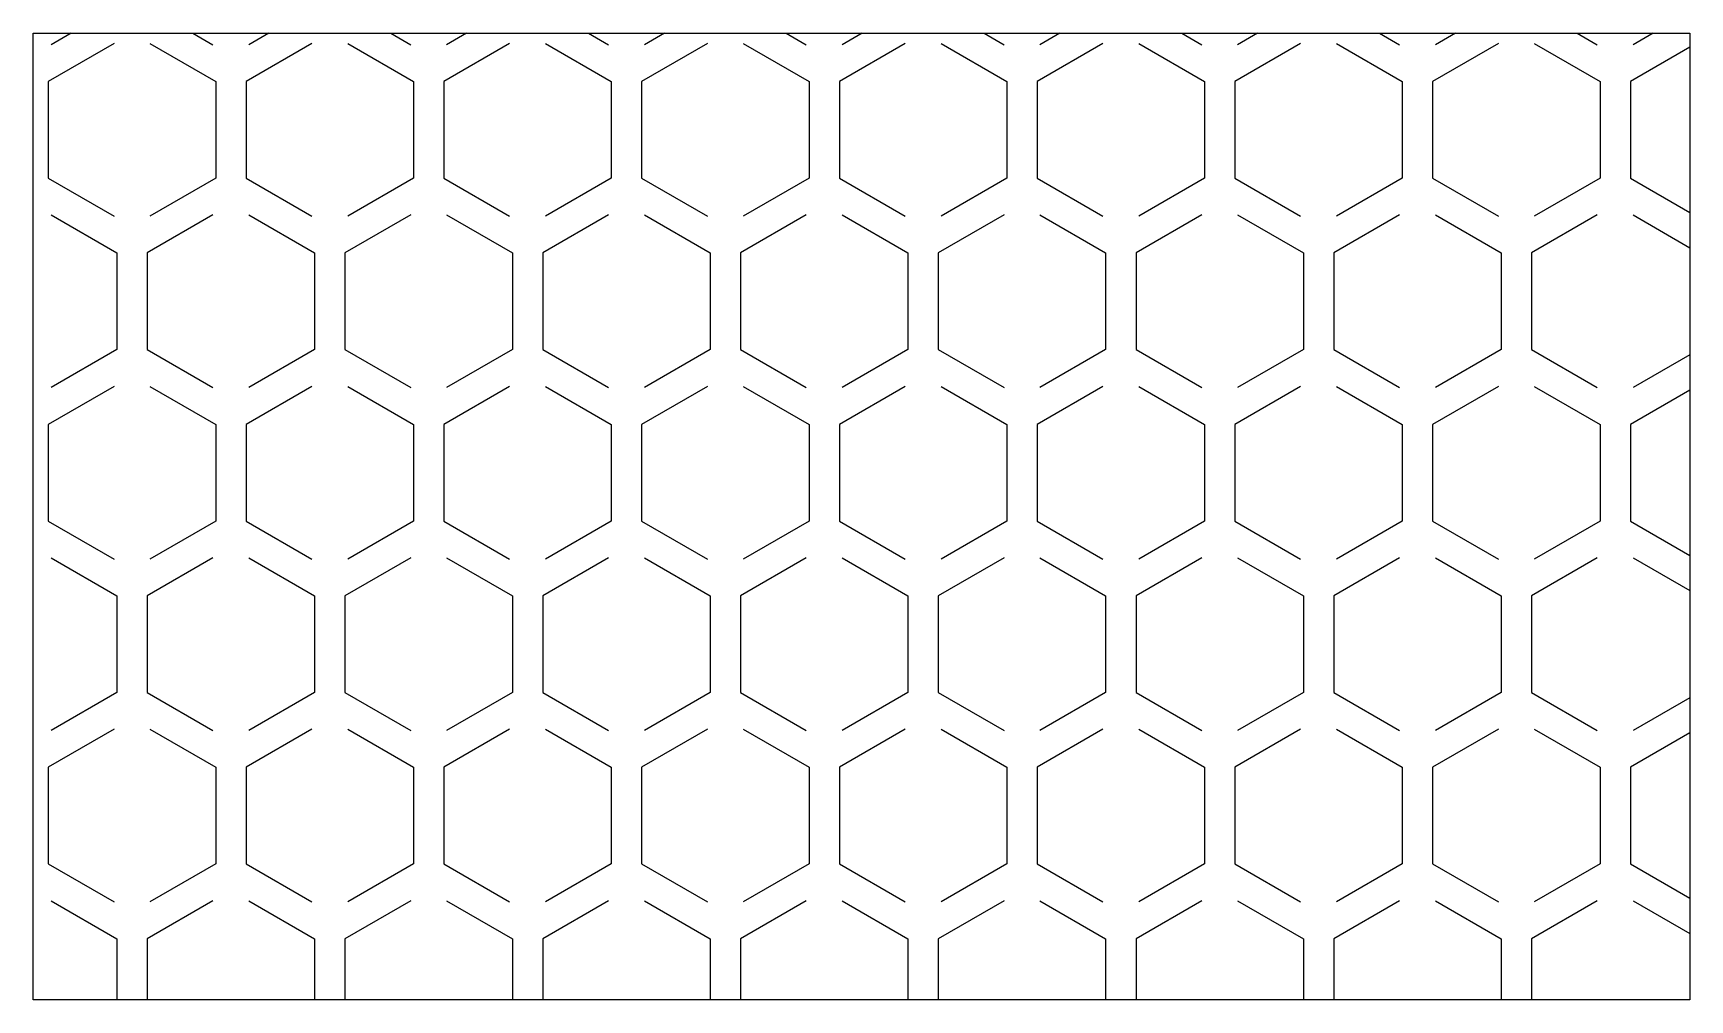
# Model space of a CAD drawing. Header units: millimetres. Extents: x 0 to 120, y 0 to 70.
import ezdxf

# ---------------------------------------------------------------- set-up
doc = ezdxf.new("R2010")
doc.units = ezdxf.units.MM
doc.layers.add('CUT', color=1, linetype='CONTINUOUS')

msp = doc.modelspace()

# ---------------------------------------------------------------- linework, layer by layer
at = {"layer": 'CUT'}
for p, q in [((2.747, 70), (1.299, 69.164)), ((11.5773, 70), (13.0253, 69.164)), ((17.0714, 70), (15.6234, 69.164)), ((25.9017, 70), (27.3497, 69.164)), ((31.3957, 70), (29.9477, 69.164)), ((40.226, 70), (41.674, 69.164)), ((45.7201, 70), (44.2721, 69.164)), ((54.5504, 70), (55.9984, 69.164)), ((60.0445, 70), (58.5965, 69.164)), ((68.8747, 70), (70.3227, 69.164)), ((74.3688, 70), (72.9208, 69.164)), ((83.1991, 70), (84.6471, 69.164)), ((88.6932, 70), (87.2452, 69.164)), ((97.5235, 70), (98.9715, 69.164)), ((103.0175, 70), (101.5695, 69.164)), ((111.8478, 70), (113.2958, 69.164)), ((117.3419, 70), (115.8939, 69.164)), ((115.8939, 56.836), (120, 54.4653)), ((120, 46.7067), (115.8939, 44.336)), ((115.8939, 32.008), (120, 29.6373)), ((120, 21.8787), (115.8939, 19.508)), ((115.8939, 7.18), (120, 4.8093))]:
    msp.add_line(p, q, dxfattribs=at)
for points in [[(0, 70), (120, 70), (120, 0), (0, 0), (0, 70)], [(5.8631, 69.25), (1.1, 66.5), (1.1, 59.5), (5.8631, 56.75)], [(8.4612, 69.25), (13.2244, 66.5), (13.2244, 59.5), (8.4612, 56.75)], [(20.1875, 69.25), (15.4244, 66.5), (15.4244, 59.5), (20.1875, 56.75)], [(22.7856, 69.25), (27.5487, 66.5), (27.5487, 59.5), (22.7856, 56.75)], [(34.5119, 69.25), (29.7487, 66.5), (29.7487, 59.5), (34.5119, 56.75)], [(37.1099, 69.25), (41.8731, 66.5), (41.8731, 59.5), (37.1099, 56.75)], [(48.8362, 69.25), (44.0731, 66.5), (44.0731, 59.5), (48.8362, 56.75)], [(51.4343, 69.25), (56.1974, 66.5), (56.1974, 59.5), (51.4343, 56.75)], [(63.1606, 69.25), (58.3974, 66.5), (58.3974, 59.5), (63.1606, 56.75)], [(65.7586, 69.25), (70.5218, 66.5), (70.5218, 59.5), (65.7586, 56.75)], [(77.4849, 69.25), (72.7218, 66.5), (72.7218, 59.5), (77.4849, 56.75)], [(80.083, 69.25), (84.8461, 66.5), (84.8461, 59.5), (80.083, 56.75)], [(91.8093, 69.25), (87.0461, 66.5), (87.0461, 59.5), (91.8093, 56.75)], [(94.4073, 69.25), (99.1705, 66.5), (99.1705, 59.5), (94.4073, 56.75)], [(106.1336, 69.25), (101.3705, 66.5), (101.3705, 59.5), (106.1336, 56.75)], [(108.7317, 69.25), (113.4948, 66.5), (113.4948, 59.5), (108.7317, 56.75)], [(120, 68.9856), (115.6948, 66.5), (115.6948, 59.5), (120, 57.0144)], [(1.299, 56.836), (6.0622, 54.086), (6.0622, 47.086), (1.299, 44.336)], [(13.0253, 56.836), (8.2622, 54.086), (8.2622, 47.086), (13.0253, 44.336)], [(15.6234, 56.836), (20.3865, 54.086), (20.3865, 47.086), (15.6234, 44.336)], [(27.3497, 56.836), (22.5865, 54.086), (22.5865, 47.086), (27.3497, 44.336)], [(29.9477, 56.836), (34.7109, 54.086), (34.7109, 47.086), (29.9477, 44.336)], [(41.674, 56.836), (36.9109, 54.086), (36.9109, 47.086), (41.674, 44.336)], [(44.2721, 56.836), (49.0352, 54.086), (49.0352, 47.086), (44.2721, 44.336)], [(55.9984, 56.836), (51.2352, 54.086), (51.2352, 47.086), (55.9984, 44.336)], [(58.5965, 56.836), (63.3596, 54.086), (63.3596, 47.086), (58.5965, 44.336)], [(70.3227, 56.836), (65.5596, 54.086), (65.5596, 47.086), (70.3227, 44.336)], [(72.9208, 56.836), (77.684, 54.086), (77.684, 47.086), (72.9208, 44.336)], [(84.6471, 56.836), (79.884, 54.086), (79.884, 47.086), (84.6471, 44.336)], [(87.2452, 56.836), (92.0083, 54.086), (92.0083, 47.086), (87.2452, 44.336)], [(98.9715, 56.836), (94.2083, 54.086), (94.2083, 47.086), (98.9715, 44.336)], [(101.5695, 56.836), (106.3327, 54.086), (106.3327, 47.086), (101.5695, 44.336)], [(113.2958, 56.836), (108.5327, 54.086), (108.5327, 47.086), (113.2958, 44.336)], [(5.8631, 44.422), (1.1, 41.672), (1.1, 34.672), (5.8631, 31.922)], [(8.4612, 44.422), (13.2244, 41.672), (13.2244, 34.672), (8.4612, 31.922)], [(20.1875, 44.422), (15.4244, 41.672), (15.4244, 34.672), (20.1875, 31.922)], [(22.7856, 44.422), (27.5487, 41.672), (27.5487, 34.672), (22.7856, 31.922)], [(34.5119, 44.422), (29.7487, 41.672), (29.7487, 34.672), (34.5119, 31.922)], [(37.1099, 44.422), (41.8731, 41.672), (41.8731, 34.672), (37.1099, 31.922)], [(48.8362, 44.422), (44.0731, 41.672), (44.0731, 34.672), (48.8362, 31.922)], [(51.4343, 44.422), (56.1974, 41.672), (56.1974, 34.672), (51.4343, 31.922)], [(63.1606, 44.422), (58.3974, 41.672), (58.3974, 34.672), (63.1606, 31.922)], [(65.7586, 44.422), (70.5218, 41.672), (70.5218, 34.672), (65.7586, 31.922)], [(77.4849, 44.422), (72.7218, 41.672), (72.7218, 34.672), (77.4849, 31.922)], [(80.083, 44.422), (84.8461, 41.672), (84.8461, 34.672), (80.083, 31.922)], [(91.8093, 44.422), (87.0461, 41.672), (87.0461, 34.672), (91.8093, 31.922)], [(94.4073, 44.422), (99.1705, 41.672), (99.1705, 34.672), (94.4073, 31.922)], [(106.1336, 44.422), (101.3705, 41.672), (101.3705, 34.672), (106.1336, 31.922)], [(108.7317, 44.422), (113.4948, 41.672), (113.4948, 34.672), (108.7317, 31.922)], [(120, 44.1576), (115.6948, 41.672), (115.6948, 34.672), (120, 32.1864)], [(1.299, 32.008), (6.0622, 29.258), (6.0622, 22.258), (1.299, 19.508)], [(13.0253, 32.008), (8.2622, 29.258), (8.2622, 22.258), (13.0253, 19.508)], [(15.6234, 32.008), (20.3865, 29.258), (20.3865, 22.258), (15.6234, 19.508)], [(27.3497, 32.008), (22.5865, 29.258), (22.5865, 22.258), (27.3497, 19.508)], [(29.9477, 32.008), (34.7109, 29.258), (34.7109, 22.258), (29.9477, 19.508)], [(41.674, 32.008), (36.9109, 29.258), (36.9109, 22.258), (41.674, 19.508)], [(44.2721, 32.008), (49.0352, 29.258), (49.0352, 22.258), (44.2721, 19.508)], [(55.9984, 32.008), (51.2352, 29.258), (51.2352, 22.258), (55.9984, 19.508)], [(58.5965, 32.008), (63.3596, 29.258), (63.3596, 22.258), (58.5965, 19.508)], [(70.3227, 32.008), (65.5596, 29.258), (65.5596, 22.258), (70.3227, 19.508)], [(72.9208, 32.008), (77.684, 29.258), (77.684, 22.258), (72.9208, 19.508)], [(84.6471, 32.008), (79.884, 29.258), (79.884, 22.258), (84.6471, 19.508)], [(87.2452, 32.008), (92.0083, 29.258), (92.0083, 22.258), (87.2452, 19.508)], [(98.9715, 32.008), (94.2083, 29.258), (94.2083, 22.258), (98.9715, 19.508)], [(101.5695, 32.008), (106.3327, 29.258), (106.3327, 22.258), (101.5695, 19.508)], [(113.2958, 32.008), (108.5327, 29.258), (108.5327, 22.258), (113.2958, 19.508)], [(5.8631, 19.594), (1.1, 16.844), (1.1, 9.844), (5.8631, 7.094)], [(8.4612, 19.594), (13.2244, 16.844), (13.2244, 9.844), (8.4612, 7.094)], [(20.1875, 19.594), (15.4244, 16.844), (15.4244, 9.844), (20.1875, 7.094)], [(22.7856, 19.594), (27.5487, 16.844), (27.5487, 9.844), (22.7856, 7.094)], [(34.5119, 19.594), (29.7487, 16.844), (29.7487, 9.844), (34.5119, 7.094)], [(37.1099, 19.594), (41.8731, 16.844), (41.8731, 9.844), (37.1099, 7.094)], [(48.8362, 19.594), (44.0731, 16.844), (44.0731, 9.844), (48.8362, 7.094)], [(51.4343, 19.594), (56.1974, 16.844), (56.1974, 9.844), (51.4343, 7.094)], [(63.1606, 19.594), (58.3974, 16.844), (58.3974, 9.844), (63.1606, 7.094)], [(65.7586, 19.594), (70.5218, 16.844), (70.5218, 9.844), (65.7586, 7.094)], [(77.4849, 19.594), (72.7218, 16.844), (72.7218, 9.844), (77.4849, 7.094)], [(80.083, 19.594), (84.8461, 16.844), (84.8461, 9.844), (80.083, 7.094)], [(91.8093, 19.594), (87.0461, 16.844), (87.0461, 9.844), (91.8093, 7.094)], [(94.4073, 19.594), (99.1705, 16.844), (99.1705, 9.844), (94.4073, 7.094)], [(106.1336, 19.594), (101.3705, 16.844), (101.3705, 9.844), (106.1336, 7.094)], [(108.7317, 19.594), (113.4948, 16.844), (113.4948, 9.844), (108.7317, 7.094)], [(120, 19.3296), (115.6948, 16.844), (115.6948, 9.844), (120, 7.3584)], [(1.299, 7.18), (6.0622, 4.43), (6.0622, 0)], [(13.0253, 7.18), (8.2622, 4.43), (8.2622, 0)], [(15.6234, 7.18), (20.3865, 4.43), (20.3865, 0)], [(27.3497, 7.18), (22.5865, 4.43), (22.5865, 0)], [(29.9477, 7.18), (34.7109, 4.43), (34.7109, 0)], [(41.674, 7.18), (36.9109, 4.43), (36.9109, 0)], [(44.2721, 7.18), (49.0352, 4.43), (49.0352, 0)], [(55.9984, 7.18), (51.2352, 4.43), (51.2352, 0)], [(58.5965, 7.18), (63.3596, 4.43), (63.3596, 0)], [(70.3227, 7.18), (65.5596, 4.43), (65.5596, 0)], [(72.9208, 7.18), (77.684, 4.43), (77.684, 0)], [(84.6471, 7.18), (79.884, 4.43), (79.884, 0)], [(87.2452, 7.18), (92.0083, 4.43), (92.0083, 0)], [(98.9715, 7.18), (94.2083, 4.43), (94.2083, 0)], [(101.5695, 7.18), (106.3327, 4.43), (106.3327, 0)], [(113.2958, 7.18), (108.5327, 4.43), (108.5327, 0)]]:
    msp.add_lwpolyline(points, dxfattribs=at)

doc.saveas('drawing.dxf')
